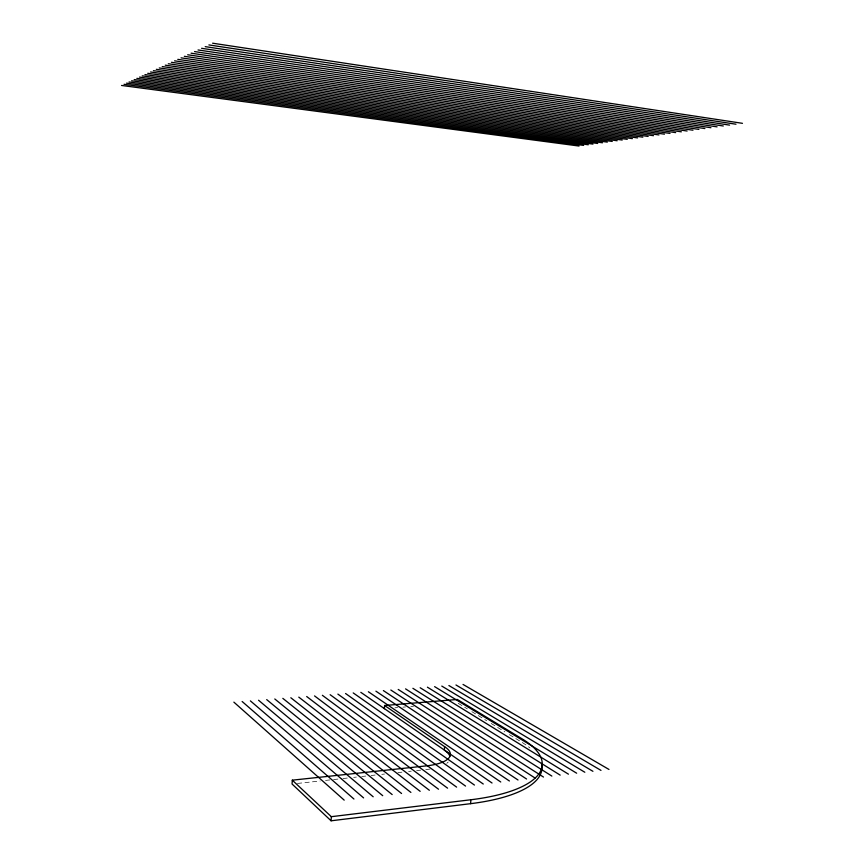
<?xml version="1.0" encoding="UTF-8"?>
<svg xmlns="http://www.w3.org/2000/svg" width="864" height="864" viewBox="0 0 864 864"><rect width="100%" height="100%" fill="white"/><g stroke="black" fill="none" stroke-linecap="round" stroke-linejoin="round"><path stroke-width="0.65" stroke-dasharray="4.32 3.24" d="M297.432 783.443L320.209 780.991M325.566 780.408L332.262 779.684M333.601 779.544L341.636 778.669M342.976 778.529L348.332 777.946M353.689 777.373L356.368 777.082M361.735 776.498L365.753 776.066M371.11 775.494L375.127 775.051M381.823 774.338L384.502 774.047M397.894 772.6L401.911 772.168M408.607 771.444L411.286 771.152M416.653 770.569L420.671 770.137M394.967 707.821L397.602 707.605M402.894 707.162L405.54 706.936M410.832 706.493L413.467 706.266M458.233 703.307L467.327 708.869M471.874 711.655L486.648 720.706M491.195 723.492L504.835 731.851M509.382 734.638L521.878 742.295A138.596 46.192 4 0 1 529.934 747.922M448.189 762.07A44.82 14.872 4 0 1 446.818 763.268M430.099 769.025A44.82 14.872 4 0 1 425.801 769.586"/><path stroke-width="1.3" d="M384.383 708.718L384.599 705.488L444.593 746.647A44.831 14.753 4 0 1 424.937 766.033L292.302 780.17L292.075 784.026L331.085 820.8L470.61 803.671A138.596 46.192 4 0 0 541.48 763.495M331.085 820.8L331.333 816.685L292.302 780.17M444.593 746.647L444.355 750.157A44.82 14.872 4 0 1 449.852 756.173M470.61 803.671L470.891 799.751A138.629 45.835 4 0 0 522.137 738.882L457.315 699.462L384.599 705.488M331.333 816.685L470.891 799.751M124.016 84.305L583.654 145.411M121.543 85.45L579.064 146.048M131.609 80.784L597.704 143.456M129.049 81.972L592.974 144.115M126.511 83.149L588.287 144.763M139.514 77.112L612.241 141.437M136.847 78.354L607.338 142.117M134.212 79.574L602.5 142.787M147.744 73.3L627.275 139.342M144.968 74.585L622.21 140.044M142.225 75.859L617.198 140.746M156.319 69.325L642.838 137.182M153.425 70.664L637.589 137.905M150.563 71.993L632.405 138.629M165.262 65.167L658.951 134.935M162.238 66.571L653.519 135.691M159.257 67.954L648.14 136.436M171.439 62.305L670.021 133.402M168.329 63.752L664.448 134.168M181.04 57.845L687.128 131.015M177.79 59.357L681.361 131.825M174.593 60.836L675.659 132.613M187.693 54.767L698.89 129.384M184.345 56.322L692.971 130.205M198.04 49.961L717.088 126.857M194.54 51.592L710.942 127.71M191.084 53.19L704.884 128.552M205.211 46.634L729.605 125.118M201.604 48.308L723.308 125.993M212.62 43.2L742.457 123.325M208.883 44.928L735.988 124.222M463.028 684.428L608.99 769.457M455.976 684.979L600.977 770.386M448.891 685.53L592.92 771.314M441.774 686.07L584.82 772.254M434.614 686.632L576.655 773.204M427.41 687.182L568.436 774.155M420.174 687.744L560.174 775.116M412.895 688.306L551.848 776.077M405.572 688.878L543.478 777.049M398.218 689.44L535.043 778.021M390.82 690.012L526.554 779.004M383.378 690.584L518.011 779.998M375.905 691.168L509.414 780.991M368.377 691.751L500.753 781.996M360.817 692.334L492.037 783.011M353.214 692.917L483.268 784.026M345.568 693.511L474.433 785.052M337.878 694.105L465.545 786.078M330.145 694.699L456.592 787.115M322.369 695.304L447.574 788.162M314.55 695.909L438.502 789.21M306.688 696.514L429.354 790.268M298.782 697.129L420.163 791.338M290.822 697.745L410.897 792.418M282.83 698.36L401.566 793.498M274.784 698.976L392.17 794.578M266.695 699.602L382.709 795.679M258.563 700.24L373.183 796.781M250.376 700.866L363.593 797.893M242.147 701.503L353.938 799.016M233.874 702.14L344.207 800.14"/></g></svg>
